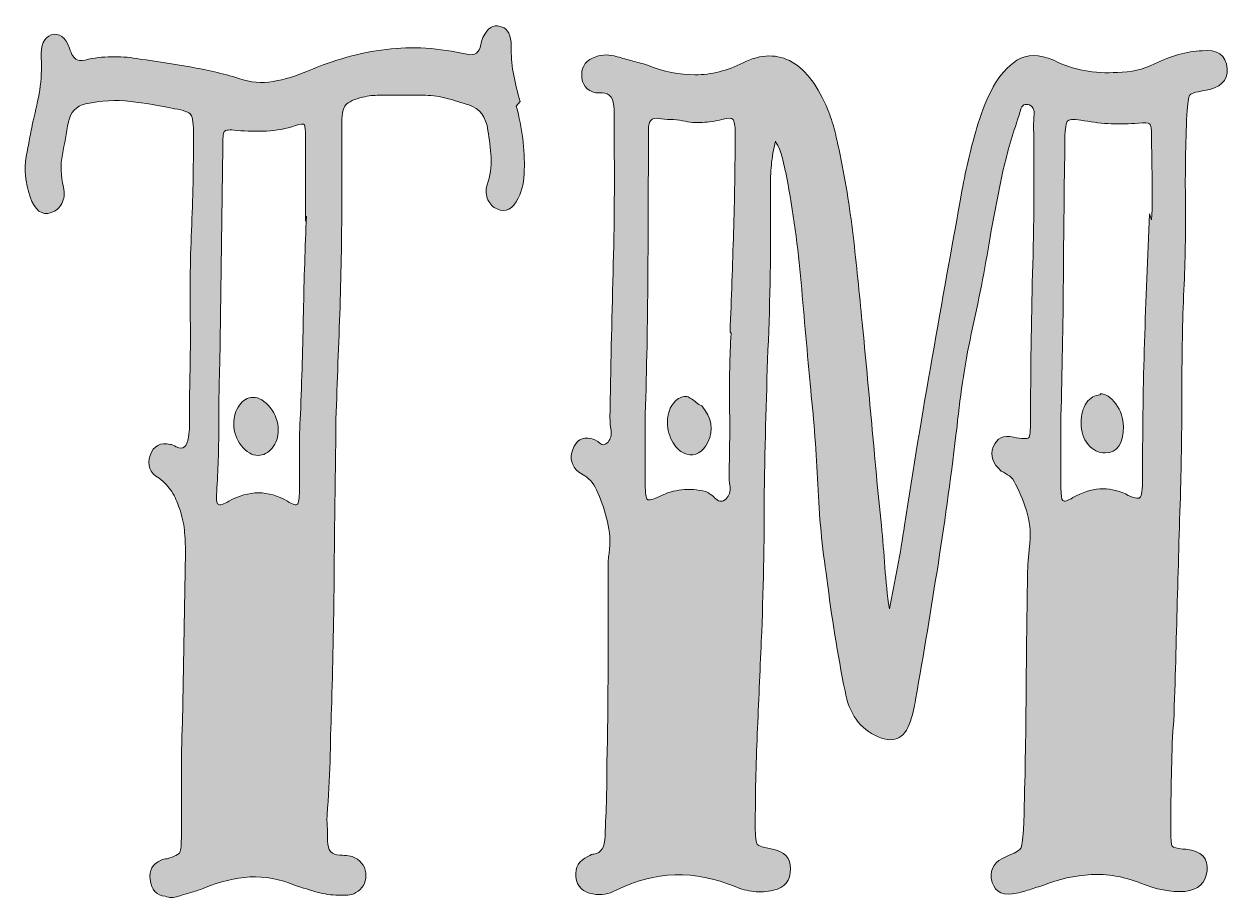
# Model space of a CAD drawing. Header units: inches. Extents: x 95 to 987, y -1033 to -47.
# Drawn here: x 525 to 641, y -869.5 to -785.3 of the extents above; entities that cross this region are included whole.
import ezdxf

# ---------------------------------------------------------------- set-up
doc = ezdxf.new("R2010")
doc.units = ezdxf.units.IN
doc.header["$MEASUREMENT"] = 0
doc.layers.add('Layer 1', color=7, linetype='Continuous')

# ---------------------------------------------------------------- blocks, each defined once
blk = doc.blocks.new('block 2')
at = {"layer": 'Layer 1', "true_color": 0x71020c}
h = blk.add_hatch(color=16, dxfattribs=at)
h.dxf.hatch_style = 2
edge = h.paths.add_edge_path()
edge.add_spline(control_points=[(570.87, -785.56), (570.22, -785.33), (569.67, -785.68), (569.22, -786.61), (569.09, -786.92), (569.02, -787.15), (569.02, -787.31), (568.89, -788.08), (568.44, -788.39), (567.66, -788.24), (565.01, -787.62), (562.42, -787.46), (559.89, -787.77), (557.36, -788.08), (554.83, -788.78), (552.31, -789.87), (551.21, -790.33), (550.11, -790.66), (549.01, -790.86), (547.9, -791.05), (546.8, -790.95), (545.7, -790.56), (544.14, -790.1), (542.57, -789.73), (540.99, -789.46), (539.4, -789.19), (537.8, -788.93), (536.17, -788.7), (535.33, -788.55), (534.51, -788.47), (533.7, -788.47), (532.89, -788.47), (532.06, -788.55), (531.22, -788.7), (530.76, -788.86), (530.39, -788.88), (530.1, -788.76), (529.81, -788.64), (529.57, -788.28), (529.37, -787.65), (528.99, -786.57), (528.4, -786.14), (527.62, -786.37), (526.91, -786.61), (526.59, -787.35), (526.65, -788.59), (526.71, -789.67), (526.67, -790.7), (526.51, -791.67), (526.34, -792.64), (526.13, -793.63), (525.87, -794.64), (525.74, -795.26), (525.63, -795.84), (525.53, -796.38), (525.44, -796.93), (525.32, -797.51), (525.19, -798.13), (525, -799.29), (525.13, -800.57), (525.58, -801.97), (526.04, -803.29), (526.71, -803.79), (527.62, -803.49), (528.08, -803.33), (528.42, -803.04), (528.64, -802.61), (528.87, -802.19), (528.92, -801.66), (528.79, -801.04), (528.53, -799.95), (528.5, -798.91), (528.69, -797.9), (528.89, -796.89), (529.08, -795.84), (529.27, -794.76), (529.47, -793.82), (530.02, -793.24), (530.93, -793.01), (532.42, -792.7), (533.86, -792.62), (535.25, -792.78), (536.64, -792.93), (538.05, -793.16), (539.48, -793.48), (540.39, -793.63), (540.92, -793.82), (541.08, -794.06), (541.24, -794.29), (541.33, -794.99), (541.33, -796.15), (541.33, -799.18), (541.26, -802.2), (541.13, -805.23), (541, -808.26), (540.97, -811.28), (541.03, -814.31), (541.03, -815.78), (541.02, -817.24), (540.99, -818.67), (540.95, -820.11), (540.94, -821.57), (540.94, -823.04), (540.94, -823.43), (540.94, -823.78), (540.94, -824.09), (540.94, -824.4), (540.9, -824.75), (540.84, -825.13), (540.71, -826.07), (540.32, -826.37), (539.67, -826.07), (539.41, -825.91), (539.22, -825.83), (539.09, -825.83), (538.12, -825.6), (537.47, -825.95), (537.15, -826.88), (536.82, -827.81), (537.11, -828.55), (538.02, -829.09), (538.54, -829.48), (538.94, -829.91), (539.24, -830.37), (539.53, -830.84), (539.77, -831.38), (539.97, -832), (540.22, -832.7), (540.39, -833.4), (540.45, -834.09), (540.52, -834.79), (540.55, -835.49), (540.55, -836.19), (540.55, -836.19), (540.26, -852.6), (540.26, -852.6), (540.19, -854.39), (540.16, -856.19), (540.16, -858.01), (540.16, -859.84), (540.16, -861.64), (540.16, -863.43), (540.16, -864.36), (540.11, -864.92), (540.01, -865.12), (539.92, -865.31), (539.51, -865.52), (538.8, -865.75), (538.54, -865.75), (538.35, -865.79), (538.22, -865.87), (537.37, -866.26), (537.02, -866.88), (537.15, -867.73), (537.28, -868.74), (537.76, -869.29), (538.61, -869.36), (539, -869.52), (539.41, -869.52), (539.87, -869.36), (540.32, -869.21), (540.76, -869.07), (541.18, -868.96), (541.6, -868.84), (542.01, -868.71), (542.4, -868.55), (543.88, -867.93), (545.34, -867.58), (546.77, -867.5), (548.19, -867.42), (549.65, -867.69), (551.14, -868.32), (551.86, -868.55), (552.55, -868.76), (553.23, -868.96), (553.91, -869.15), (554.61, -869.25), (555.32, -869.25), (555.64, -869.25), (555.94, -869.25), (556.19, -869.25), (556.45, -869.25), (556.71, -869.17), (556.97, -869.01), (557.62, -868.63), (557.94, -868.08), (557.94, -867.39), (557.94, -866.61), (557.59, -866.03), (556.88, -865.64), (556.55, -865.48), (556.07, -865.4), (555.42, -865.4), (554.64, -865.4), (554.25, -864.94), (554.25, -864.01), (554.25, -863.47), (554.24, -862.94), (554.2, -862.44), (554.17, -861.93), (554.19, -861.41), (554.25, -860.87), (554.38, -859.16), (554.46, -857.45), (554.5, -855.74), (554.53, -854.04), (554.58, -852.33), (554.64, -850.62), (554.77, -846.43), (554.85, -842.3), (554.88, -838.23), (554.91, -834.15), (554.97, -830.02), (555.03, -825.83), (555.03, -825.83), (555.03, -824.09), (555.03, -824.09), (555.16, -820.44), (555.29, -816.83), (555.42, -813.26), (555.55, -809.69), (555.61, -806.09), (555.61, -802.44), (555.61, -802.44), (555.61, -795.1), (555.61, -795.1), (555.61, -794.17), (555.71, -793.55), (555.9, -793.24), (556.1, -792.93), (556.58, -792.66), (557.36, -792.43), (558.01, -792.27), (558.56, -792.19), (559.01, -792.19), (559.01, -792.19), (563.68, -792.19), (563.68, -792.19), (564.39, -792.19), (565.09, -792.29), (565.77, -792.49), (566.45, -792.68), (567.14, -792.89), (567.86, -793.12), (568.89, -793.44), (569.51, -794.25), (569.7, -795.57), (569.83, -796.42), (569.93, -797.3), (570, -798.19), (570.06, -799.08), (569.93, -799.95), (569.61, -800.81), (569.48, -801.35), (569.51, -801.84), (569.7, -802.26), (569.9, -802.69), (570.19, -802.98), (570.58, -803.13), (571.42, -803.52), (572.1, -803.17), (572.62, -802.09), (573.01, -801.31), (573.2, -800.42), (573.2, -799.41), (573.27, -797.39), (573.01, -795.34), (572.43, -793.24), (572.43, -793.24), (572.81, -792.78), (572.81, -792.78), (572.55, -791.92), (572.34, -791.09), (572.18, -790.27), (572.02, -789.46), (571.94, -788.63), (571.94, -787.77), (571.94, -787.77), (571.94, -787.07), (571.94, -787.07), (571.81, -786.14), (571.45, -785.64), (570.87, -785.56)], knot_values=[0, 0, 0, 0, 1, 1, 1, 2, 2, 2, 3, 3, 3, 4, 4, 4, 5, 5, 5, 6, 6, 6, 7, 7, 7, 8, 8, 8, 9, 9, 9, 10, 10, 10, 11, 11, 11, 12, 12, 12, 13, 13, 13, 14, 14, 14, 15, 15, 15, 16, 16, 16, 17, 17, 17, 18, 18, 18, 19, 19, 19, 20, 20, 20, 21, 21, 21, 22, 22, 22, 23, 23, 23, 24, 24, 24, 25, 25, 25, 26, 26, 26, 27, 27, 27, 28, 28, 28, 29, 29, 29, 30, 30, 30, 31, 31, 31, 32, 32, 32, 33, 33, 33, 34, 34, 34, 35, 35, 35, 36, 36, 36, 37, 37, 37, 38, 38, 38, 39, 39, 39, 40, 40, 40, 41, 41, 41, 42, 42, 42, 43, 43, 43, 44, 44, 44, 45, 45, 45, 46, 46, 46, 47, 47, 47, 48, 48, 48, 49, 49, 49, 50, 50, 50, 51, 51, 51, 52, 52, 52, 53, 53, 53, 54, 54, 54, 55, 55, 55, 56, 56, 56, 57, 57, 57, 58, 58, 58, 59, 59, 59, 60, 60, 60, 61, 61, 61, 62, 62, 62, 63, 63, 63, 64, 64, 64, 65, 65, 65, 66, 66, 66, 67, 67, 67, 68, 68, 68, 69, 69, 69, 70, 70, 70, 71, 71, 71, 72, 72, 72, 73, 73, 73, 74, 74, 74, 75, 75, 75, 76, 76, 76, 77, 77, 77, 78, 78, 78, 79, 79, 79, 80, 80, 80, 81, 81, 81, 82, 82, 82, 83, 83, 83, 84, 84, 84, 85, 85, 85, 86, 86, 86, 87, 87, 87, 88, 88, 88, 89, 89, 89, 90, 90, 90, 91, 91, 91, 92, 92, 92, 93, 93, 93, 94, 94, 94, 94], degree=3, periodic=1)
edge = h.paths.add_edge_path()
edge.add_spline(control_points=[(551.92, -813.09), (551.86, -816.31), (551.76, -819.59), (551.63, -822.92), (551.56, -824.16), (551.53, -825.39), (551.53, -826.59), (551.53, -827.79), (551.53, -829.01), (551.53, -830.25), (551.53, -831.03), (551.47, -831.48), (551.34, -831.59), (551.21, -831.71), (550.88, -831.61), (550.37, -831.3), (548.55, -830.22), (546.67, -830.22), (544.73, -831.3), (544.21, -831.61), (543.87, -831.71), (543.71, -831.59), (543.54, -831.48), (543.5, -831.07), (543.56, -830.37), (543.69, -828.35), (543.76, -826.32), (543.76, -824.26), (543.76, -822.21), (543.79, -820.17), (543.85, -818.15), (543.85, -818.15), (544.14, -797.2), (544.14, -797.2), (544.14, -796.35), (544.19, -795.84), (544.29, -795.69), (544.39, -795.53), (544.79, -795.49), (545.51, -795.57), (546.48, -795.65), (547.43, -795.67), (548.37, -795.63), (549.31, -795.59), (550.23, -795.42), (551.14, -795.1), (551.66, -794.95), (551.95, -794.93), (552.02, -795.05), (552.08, -795.16), (552.11, -795.53), (552.11, -796.15), (552.11, -796.15), (552.11, -804.3), (552.11, -804.3), (552.11, -804.3), (552.21, -803.83), (552.21, -803.83), (552.08, -806.78), (551.98, -809.87), (551.92, -813.09)], knot_values=[0, 0, 0, 0, 1, 1, 1, 2, 2, 2, 3, 3, 3, 4, 4, 4, 5, 5, 5, 6, 6, 6, 7, 7, 7, 8, 8, 8, 9, 9, 9, 10, 10, 10, 11, 11, 11, 12, 12, 12, 13, 13, 13, 14, 14, 14, 15, 15, 15, 16, 16, 16, 17, 17, 17, 18, 18, 18, 19, 19, 19, 20, 20, 20, 20], degree=3, periodic=1)
h = blk.add_hatch(color=16, dxfattribs=at)
h.dxf.hatch_style = 2
edge = h.paths.add_edge_path()
edge.add_spline(control_points=[(638.51, -787.89), (637.02, -787.97), (635.5, -788.39), (633.94, -789.17), (632.84, -789.71), (631.64, -789.98), (630.35, -789.98), (628.15, -790.14), (626.1, -789.75), (624.22, -788.82), (622.8, -788.2), (621.62, -788.2), (620.68, -788.82), (619.74, -789.44), (618.98, -790.29), (618.39, -791.38), (617.81, -792.47), (617.32, -793.63), (616.94, -794.87), (616.61, -795.96), (616.32, -797.04), (616.06, -798.13), (615.8, -799.22), (615.58, -800.3), (615.38, -801.39), (614.41, -806.74), (613.45, -812.1), (612.51, -817.45), (611.57, -822.8), (610.68, -828.2), (609.84, -833.63), (609.65, -834.95), (609.42, -836.29), (609.16, -837.65), (608.9, -839), (608.64, -840.34), (608.38, -841.66), (608.19, -840.34), (608.04, -839), (607.95, -837.65), (607.85, -836.29), (607.74, -834.95), (607.61, -833.63), (607.28, -830.37), (606.97, -827.11), (606.68, -823.85), (606.39, -820.59), (606.08, -817.34), (605.76, -814.08), (605.5, -811.28), (605.21, -808.49), (604.89, -805.7), (604.56, -802.9), (604.11, -800.15), (603.53, -797.43), (603.39, -796.81), (603.25, -796.17), (603.09, -795.51), (602.92, -794.85), (602.71, -794.21), (602.45, -793.59), (601.55, -791.34), (600.4, -789.81), (599.01, -788.99), (597.61, -788.18), (596.04, -788.2), (594.29, -789.05), (592.74, -789.83), (591.2, -790.21), (589.68, -790.21), (588.15, -790.21), (586.61, -789.91), (585.06, -789.28), (584.54, -789.13), (584.05, -788.99), (583.6, -788.88), (583.15, -788.76), (582.66, -788.63), (582.14, -788.47), (581.43, -788.24), (580.75, -788.24), (580.1, -788.47), (579.2, -788.78), (578.74, -789.36), (578.74, -790.21), (578.74, -791.15), (579.2, -791.73), (580.1, -791.96), (580.1, -791.96), (580.69, -791.96), (580.69, -791.96), (581.46, -791.96), (581.85, -792.5), (581.85, -793.59), (581.85, -793.59), (581.85, -795.34), (581.85, -795.34), (581.92, -799.99), (581.88, -804.65), (581.76, -809.3), (581.62, -813.96), (581.53, -818.62), (581.46, -823.27), (581.46, -823.66), (581.5, -824.07), (581.56, -824.49), (581.62, -824.92), (581.53, -825.29), (581.27, -825.6), (581.01, -825.91), (580.75, -825.95), (580.49, -825.72), (580.23, -825.48), (579.94, -825.33), (579.62, -825.25), (578.77, -825.09), (578.19, -825.45), (577.87, -826.3), (577.54, -827.15), (577.74, -827.89), (578.45, -828.51), (578.45, -828.51), (579.03, -828.86), (579.03, -828.86), (579.55, -829.17), (579.97, -829.71), (580.3, -830.49), (580.69, -831.42), (580.99, -832.35), (581.22, -833.28), (581.45, -834.21), (581.5, -835.22), (581.37, -836.31), (581.3, -836.77), (581.27, -837.24), (581.27, -837.7), (581.27, -838.17), (581.27, -838.64), (581.27, -839.1), (581.27, -841.97), (581.27, -844.82), (581.27, -847.66), (581.27, -850.49), (581.24, -853.34), (581.17, -856.21), (581.17, -857.45), (581.15, -858.67), (581.12, -859.88), (581.09, -861.08), (581.04, -862.3), (580.98, -863.54), (580.98, -864.63), (580.62, -865.21), (579.91, -865.29), (579.78, -865.29), (579.58, -865.37), (579.32, -865.52), (578.48, -865.91), (578.09, -866.57), (578.16, -867.5), (578.29, -868.43), (578.84, -868.97), (579.81, -869.13), (580.59, -869.29), (581.33, -869.17), (582.05, -868.78), (585.8, -866.92), (589.63, -866.8), (593.52, -868.43), (594.1, -868.67), (594.7, -868.82), (595.31, -868.9), (595.93, -868.97), (596.56, -868.94), (597.21, -868.78), (598.31, -868.55), (598.86, -867.85), (598.86, -866.69), (598.86, -865.68), (598.28, -865.06), (597.11, -864.82), (596.27, -864.67), (595.78, -864.51), (595.65, -864.36), (595.52, -864.2), (595.46, -863.62), (595.46, -862.61), (595.46, -859.66), (595.52, -856.7), (595.65, -853.71), (595.78, -850.72), (595.91, -847.75), (596.04, -844.8), (596.24, -840.07), (596.33, -835.3), (596.33, -830.49), (596.4, -825.6), (596.53, -820.71), (596.72, -815.82), (596.92, -810.93), (596.98, -806.05), (596.92, -801.16), (596.92, -800.38), (596.95, -799.62), (597.01, -798.89), (597.08, -798.15), (597.21, -797.39), (597.4, -796.62), (597.73, -797.16), (597.95, -797.7), (598.08, -798.25), (598.21, -798.79), (598.34, -799.37), (598.47, -799.99), (599.12, -803.41), (599.59, -806.82), (599.88, -810.23), (600.17, -813.65), (600.48, -817.1), (600.8, -820.59), (601.13, -823.62), (601.35, -826.65), (601.48, -829.67), (601.61, -832.7), (601.9, -835.72), (602.36, -838.75), (602.81, -842.4), (603.39, -846.01), (604.11, -849.58), (604.3, -850.66), (604.66, -851.57), (605.18, -852.31), (605.69, -853.05), (606.41, -853.61), (607.31, -854), (608.93, -854.7), (610, -854.08), (610.52, -852.14), (610.65, -851.75), (610.78, -851.17), (610.91, -850.39), (611.69, -845.97), (612.42, -841.58), (613.1, -837.24), (613.78, -832.89), (614.38, -828.51), (614.9, -824.09), (615.22, -820.83), (615.72, -817.67), (616.4, -814.6), (617.08, -811.54), (617.68, -808.41), (618.2, -805.23), (618.52, -803.45), (618.86, -801.7), (619.22, -799.99), (619.58, -798.29), (620.05, -796.58), (620.63, -794.87), (620.76, -794.48), (620.89, -794.06), (621.02, -793.59), (621.15, -793.12), (621.44, -792.97), (621.89, -793.12), (622.22, -793.28), (622.36, -793.57), (622.33, -794), (622.3, -794.43), (622.28, -794.83), (622.28, -795.22), (622.35, -799.95), (622.31, -804.67), (622.18, -809.36), (622.05, -814.06), (621.99, -818.77), (621.99, -823.5), (621.99, -824.51), (621.92, -825.08), (621.8, -825.19), (621.66, -825.31), (621.18, -825.29), (620.34, -825.13), (619.36, -824.9), (618.72, -825.21), (618.39, -826.07), (618.07, -826.92), (618.33, -827.69), (619.17, -828.39), (619.43, -828.55), (619.69, -828.7), (619.95, -828.86), (620.21, -829.01), (620.4, -829.29), (620.53, -829.67), (621.05, -830.6), (621.44, -831.58), (621.7, -832.58), (621.96, -833.59), (622.02, -834.64), (621.89, -835.72), (621.83, -836.19), (621.78, -836.66), (621.75, -837.12), (621.71, -837.59), (621.7, -838.05), (621.7, -838.52), (621.63, -842.63), (621.58, -846.71), (621.55, -850.74), (621.52, -854.78), (621.44, -858.85), (621.31, -862.96), (621.24, -863.97), (621.15, -864.57), (621.02, -864.77), (620.89, -864.96), (620.44, -865.21), (619.66, -865.52), (618.55, -865.99), (618.07, -866.69), (618.2, -867.62), (618.39, -868.78), (619.07, -869.29), (620.24, -869.13), (620.76, -869.05), (621.24, -868.94), (621.7, -868.78), (622.15, -868.63), (622.64, -868.47), (623.16, -868.32), (624.71, -867.69), (626.27, -867.35), (627.82, -867.27), (629.37, -867.19), (630.96, -867.46), (632.58, -868.08), (634.07, -868.71), (635.5, -868.97), (636.86, -868.9), (638.16, -868.74), (638.87, -868.08), (639, -866.92), (639.13, -865.68), (638.45, -864.98), (636.96, -864.82), (636.96, -864.82), (636.67, -864.82), (636.67, -864.82), (636.08, -864.75), (635.74, -864.65), (635.64, -864.53), (635.55, -864.42), (635.5, -863.97), (635.5, -863.19), (635.5, -861.56), (635.51, -859.94), (635.55, -858.31), (635.58, -856.68), (635.63, -855.05), (635.69, -853.42), (635.69, -853.42), (635.79, -852.49), (635.79, -852.49), (635.92, -848.61), (636.03, -844.77), (636.13, -840.96), (636.23, -837.16), (636.34, -833.32), (636.47, -829.44), (636.53, -826.34), (636.57, -823.25), (636.57, -820.19), (636.57, -817.12), (636.63, -814.04), (636.76, -810.93), (636.89, -808.14), (636.94, -805.33), (636.91, -802.5), (636.88, -799.66), (636.92, -796.85), (637.05, -794.06), (637.12, -792.97), (637.2, -792.35), (637.3, -792.19), (637.39, -792.04), (637.86, -791.88), (638.71, -791.73), (640.26, -791.5), (641.01, -790.8), (640.94, -789.63), (640.81, -788.31), (640, -787.73), (638.51, -787.89)], knot_values=[0, 0, 0, 0, 1, 1, 1, 2, 2, 2, 3, 3, 3, 4, 4, 4, 5, 5, 5, 6, 6, 6, 7, 7, 7, 8, 8, 8, 9, 9, 9, 10, 10, 10, 11, 11, 11, 12, 12, 12, 13, 13, 13, 14, 14, 14, 15, 15, 15, 16, 16, 16, 17, 17, 17, 18, 18, 18, 19, 19, 19, 20, 20, 20, 21, 21, 21, 22, 22, 22, 23, 23, 23, 24, 24, 24, 25, 25, 25, 26, 26, 26, 27, 27, 27, 28, 28, 28, 29, 29, 29, 30, 30, 30, 31, 31, 31, 32, 32, 32, 33, 33, 33, 34, 34, 34, 35, 35, 35, 36, 36, 36, 37, 37, 37, 38, 38, 38, 39, 39, 39, 40, 40, 40, 41, 41, 41, 42, 42, 42, 43, 43, 43, 44, 44, 44, 45, 45, 45, 46, 46, 46, 47, 47, 47, 48, 48, 48, 49, 49, 49, 50, 50, 50, 51, 51, 51, 52, 52, 52, 53, 53, 53, 54, 54, 54, 55, 55, 55, 56, 56, 56, 57, 57, 57, 58, 58, 58, 59, 59, 59, 60, 60, 60, 61, 61, 61, 62, 62, 62, 63, 63, 63, 64, 64, 64, 65, 65, 65, 66, 66, 66, 67, 67, 67, 68, 68, 68, 69, 69, 69, 70, 70, 70, 71, 71, 71, 72, 72, 72, 73, 73, 73, 74, 74, 74, 75, 75, 75, 76, 76, 76, 77, 77, 77, 78, 78, 78, 79, 79, 79, 80, 80, 80, 81, 81, 81, 82, 82, 82, 83, 83, 83, 84, 84, 84, 85, 85, 85, 86, 86, 86, 87, 87, 87, 88, 88, 88, 89, 89, 89, 90, 90, 90, 91, 91, 91, 92, 92, 92, 93, 93, 93, 94, 94, 94, 95, 95, 95, 96, 96, 96, 97, 97, 97, 98, 98, 98, 99, 99, 99, 100, 100, 100, 101, 101, 101, 102, 102, 102, 103, 103, 103, 104, 104, 104, 105, 105, 105, 106, 106, 106, 107, 107, 107, 108, 108, 108, 109, 109, 109, 110, 110, 110, 111, 111, 111, 112, 112, 112, 113, 113, 113, 114, 114, 114, 115, 115, 115, 116, 116, 116, 117, 117, 117, 118, 118, 118, 119, 119, 119, 120, 120, 120, 121, 121, 121, 122, 122, 122, 123, 123, 123, 124, 124, 124, 125, 125, 125, 126, 126, 126, 127, 127, 127, 128, 128, 128, 129, 129, 129, 130, 130, 130, 131, 131, 131, 131], degree=3, periodic=1)
edge = h.paths.add_edge_path()
edge.add_spline(control_points=[(593.37, -805.4), (593.27, -808.55), (593.16, -811.75), (593.03, -815.01), (593.03, -815.01), (593.13, -815.12), (593.13, -815.12), (593, -817.38), (592.95, -819.62), (592.98, -821.87), (593.01, -824.13), (593, -826.37), (592.93, -828.63), (592.93, -829.01), (592.96, -829.44), (593.03, -829.91), (593.09, -830.37), (592.96, -830.76), (592.64, -831.07), (592.32, -831.38), (591.99, -831.38), (591.67, -831.07), (591.34, -830.76), (591.02, -830.53), (590.7, -830.37), (589.08, -829.98), (587.58, -830.14), (586.22, -830.84), (585.58, -831.15), (585.19, -831.24), (585.06, -831.13), (584.93, -831.01), (584.86, -830.53), (584.86, -829.67), (584.86, -829.67), (584.86, -822.92), (584.86, -822.92), (585, -818.58), (585.08, -814.17), (585.11, -809.71), (585.14, -805.25), (585.16, -800.73), (585.16, -796.15), (585.16, -796.15), (585.16, -795.45), (585.16, -795.45), (585.16, -794.68), (585.48, -794.33), (586.13, -794.41), (586.52, -794.48), (586.91, -794.52), (587.3, -794.52), (587.68, -794.52), (588.07, -794.56), (588.46, -794.64), (589.11, -794.8), (589.74, -794.85), (590.36, -794.81), (590.97, -794.77), (591.6, -794.68), (592.25, -794.52), (592.83, -794.37), (593.19, -794.37), (593.32, -794.52), (593.45, -794.68), (593.52, -795.1), (593.52, -795.8), (593.52, -799.06), (593.46, -802.26), (593.37, -805.4)], knot_values=[0, 0, 0, 0, 1, 1, 1, 2, 2, 2, 3, 3, 3, 4, 4, 4, 5, 5, 5, 6, 6, 6, 7, 7, 7, 8, 8, 8, 9, 9, 9, 10, 10, 10, 11, 11, 11, 12, 12, 12, 13, 13, 13, 14, 14, 14, 15, 15, 15, 16, 16, 16, 17, 17, 17, 18, 18, 18, 19, 19, 19, 20, 20, 20, 21, 21, 21, 22, 22, 22, 23, 23, 23, 23], degree=3, periodic=1)
edge = h.paths.add_edge_path()
edge.add_spline(control_points=[(633.65, -804.18), (633.65, -804.18), (633.46, -803.6), (633.46, -803.6), (633.26, -807.79), (633.1, -811.92), (632.97, -816), (632.84, -820.07), (632.78, -824.2), (632.78, -828.39), (632.78, -828.39), (632.78, -829.09), (632.78, -829.09), (632.78, -830.18), (632.69, -830.8), (632.53, -830.95), (632.37, -831.11), (631.9, -830.99), (631.12, -830.6), (629.51, -829.83), (627.82, -829.95), (626.07, -830.95), (625.55, -831.26), (625.23, -831.36), (625.1, -831.24), (624.97, -831.13), (624.91, -830.72), (624.91, -830.02), (624.91, -830.02), (624.91, -823.15), (624.91, -823.15), (625.03, -818.81), (625.12, -814.41), (625.15, -809.94), (625.18, -805.48), (625.23, -800.96), (625.3, -796.38), (625.3, -795.38), (625.39, -794.8), (625.59, -794.64), (625.78, -794.48), (626.3, -794.48), (627.14, -794.64), (628.05, -794.8), (628.92, -794.89), (629.76, -794.93), (630.61, -794.97), (631.48, -794.95), (632.39, -794.87), (632.97, -794.8), (633.33, -794.81), (633.46, -794.93), (633.59, -795.05), (633.65, -795.45), (633.65, -796.15), (633.65, -797.47), (633.67, -798.81), (633.7, -800.17), (633.73, -801.53), (633.72, -802.86), (633.65, -804.18)], knot_values=[0, 0, 0, 0, 1, 1, 1, 2, 2, 2, 3, 3, 3, 4, 4, 4, 5, 5, 5, 6, 6, 6, 7, 7, 7, 8, 8, 8, 9, 9, 9, 10, 10, 10, 11, 11, 11, 12, 12, 12, 13, 13, 13, 14, 14, 14, 15, 15, 15, 16, 16, 16, 17, 17, 17, 18, 18, 18, 19, 19, 19, 20, 20, 20, 20], degree=3, periodic=1)
h = blk.add_hatch(color=16, dxfattribs=at)
h.dxf.hatch_style = 2
edge = h.paths.add_edge_path()
edge.add_spline(control_points=[(547.06, -821.29), (546.54, -821.29), (546.1, -821.55), (545.75, -822.05), (545.39, -822.56), (545.21, -823.15), (545.21, -823.85), (545.21, -824.63), (545.46, -825.33), (545.94, -825.95), (546.43, -826.57), (546.96, -826.88), (547.55, -826.88), (548.06, -826.88), (548.52, -826.65), (548.91, -826.18), (549.29, -825.72), (549.49, -825.13), (549.49, -824.43), (549.49, -823.66), (549.23, -822.94), (548.71, -822.28), (548.19, -821.62), (547.64, -821.29), (547.06, -821.29)], knot_values=[0, 0, 0, 0, 1, 1, 1, 2, 2, 2, 3, 3, 3, 4, 4, 4, 5, 5, 5, 6, 6, 6, 7, 7, 7, 8, 8, 8, 8], degree=3, periodic=1)
h = blk.add_hatch(color=16, dxfattribs=at)
h.dxf.hatch_style = 2
edge = h.paths.add_edge_path()
edge.add_spline(control_points=[(590.02, -821.99), (589.69, -821.68), (589.38, -821.45), (589.09, -821.29), (588.8, -821.14), (588.46, -821.18), (588.07, -821.41), (587.36, -821.87), (587, -822.65), (587, -823.74), (587, -824.43), (587.18, -825.08), (587.54, -825.66), (587.89, -826.24), (588.33, -826.61), (588.85, -826.76), (589.69, -827), (590.37, -826.61), (590.89, -825.6), (591.47, -824.43), (591.28, -823.27), (590.31, -822.11), (590.31, -822.11), (590.02, -821.99), (590.02, -821.99)], knot_values=[0, 0, 0, 0, 1, 1, 1, 2, 2, 2, 3, 3, 3, 4, 4, 4, 5, 5, 5, 6, 6, 6, 7, 7, 7, 8, 8, 8, 8], degree=3, periodic=1)
h = blk.add_hatch(color=16, dxfattribs=at)
h.dxf.hatch_style = 2
edge = h.paths.add_edge_path()
edge.add_spline(control_points=[(628.7, -820.94), (628.7, -820.94), (628.7, -821.06), (628.7, -821.06), (628.17, -821.06), (627.74, -821.31), (627.38, -821.82), (627.03, -822.32), (626.85, -822.96), (626.85, -823.74), (626.85, -824.59), (627.07, -825.29), (627.53, -825.83), (627.98, -826.37), (628.53, -826.65), (629.18, -826.65), (630.35, -826.65), (630.93, -825.79), (630.93, -824.09), (630.93, -823.31), (630.69, -822.59), (630.2, -821.93), (629.72, -821.28), (629.21, -820.94), (628.7, -820.94)], knot_values=[0, 0, 0, 0, 1, 1, 1, 2, 2, 2, 3, 3, 3, 4, 4, 4, 5, 5, 5, 6, 6, 6, 7, 7, 7, 8, 8, 8, 8], degree=3, periodic=1)
at = {"layer": 'Layer 1', "lineweight": 0}
for points, knots in [([(570.87, -785.56), (570.22, -785.33), (569.67, -785.68), (569.22, -786.61), (569.09, -786.92), (569.02, -787.15), (569.02, -787.31), (568.89, -788.08), (568.44, -788.39), (567.66, -788.24), (565.01, -787.62), (562.42, -787.46), (559.89, -787.77), (557.36, -788.08), (554.83, -788.78), (552.31, -789.87), (551.21, -790.33), (550.11, -790.66), (549.01, -790.86), (547.9, -791.05), (546.8, -790.95), (545.7, -790.56), (544.14, -790.1), (542.57, -789.73), (540.99, -789.46), (539.4, -789.19), (537.8, -788.93), (536.17, -788.7), (535.33, -788.55), (534.51, -788.47), (533.7, -788.47), (532.89, -788.47), (532.06, -788.55), (531.22, -788.7), (530.76, -788.86), (530.39, -788.88), (530.1, -788.76), (529.81, -788.64), (529.57, -788.28), (529.37, -787.65), (528.99, -786.57), (528.4, -786.14), (527.62, -786.37), (526.91, -786.61), (526.59, -787.35), (526.65, -788.59), (526.71, -789.67), (526.67, -790.7), (526.51, -791.67), (526.34, -792.64), (526.13, -793.63), (525.87, -794.64), (525.74, -795.26), (525.63, -795.84), (525.53, -796.38), (525.44, -796.93), (525.32, -797.51), (525.19, -798.13), (525, -799.29), (525.13, -800.57), (525.58, -801.97), (526.04, -803.29), (526.71, -803.79), (527.62, -803.49), (528.08, -803.33), (528.42, -803.04), (528.64, -802.61), (528.87, -802.19), (528.92, -801.66), (528.79, -801.04), (528.53, -799.95), (528.5, -798.91), (528.69, -797.9), (528.89, -796.89), (529.08, -795.84), (529.27, -794.76), (529.47, -793.82), (530.02, -793.24), (530.93, -793.01), (532.42, -792.7), (533.86, -792.62), (535.25, -792.78), (536.64, -792.93), (538.05, -793.16), (539.48, -793.48), (540.39, -793.63), (540.92, -793.82), (541.08, -794.06), (541.24, -794.29), (541.33, -794.99), (541.33, -796.15), (541.33, -799.18), (541.26, -802.2), (541.13, -805.23), (541, -808.26), (540.97, -811.28), (541.03, -814.31), (541.03, -815.78), (541.02, -817.24), (540.99, -818.67), (540.95, -820.11), (540.94, -821.57), (540.94, -823.04), (540.94, -823.43), (540.94, -823.78), (540.94, -824.09), (540.94, -824.4), (540.9, -824.75), (540.84, -825.13), (540.71, -826.07), (540.32, -826.37), (539.67, -826.07), (539.41, -825.91), (539.22, -825.83), (539.09, -825.83), (538.12, -825.6), (537.47, -825.95), (537.15, -826.88), (536.82, -827.81), (537.11, -828.55), (538.02, -829.09), (538.54, -829.48), (538.94, -829.91), (539.24, -830.37), (539.53, -830.84), (539.77, -831.38), (539.97, -832), (540.22, -832.7), (540.39, -833.4), (540.45, -834.09), (540.52, -834.79), (540.55, -835.49), (540.55, -836.19), (540.55, -836.19), (540.26, -852.6), (540.26, -852.6), (540.19, -854.39), (540.16, -856.19), (540.16, -858.01), (540.16, -859.84), (540.16, -861.64), (540.16, -863.43), (540.16, -864.36), (540.11, -864.92), (540.01, -865.12), (539.92, -865.31), (539.51, -865.52), (538.8, -865.75), (538.54, -865.75), (538.35, -865.79), (538.22, -865.87), (537.37, -866.26), (537.02, -866.88), (537.15, -867.73), (537.28, -868.74), (537.76, -869.29), (538.61, -869.36), (539, -869.52), (539.41, -869.52), (539.87, -869.36), (540.32, -869.21), (540.76, -869.07), (541.18, -868.96), (541.6, -868.84), (542.01, -868.71), (542.4, -868.55), (543.88, -867.93), (545.34, -867.58), (546.77, -867.5), (548.19, -867.42), (549.65, -867.69), (551.14, -868.32), (551.86, -868.55), (552.55, -868.76), (553.23, -868.96), (553.91, -869.15), (554.61, -869.25), (555.32, -869.25), (555.64, -869.25), (555.94, -869.25), (556.19, -869.25), (556.45, -869.25), (556.71, -869.17), (556.97, -869.01), (557.62, -868.63), (557.94, -868.08), (557.94, -867.39), (557.94, -866.61), (557.59, -866.03), (556.88, -865.64), (556.55, -865.48), (556.07, -865.4), (555.42, -865.4), (554.64, -865.4), (554.25, -864.94), (554.25, -864.01), (554.25, -863.47), (554.24, -862.94), (554.2, -862.44), (554.17, -861.93), (554.19, -861.41), (554.25, -860.87), (554.38, -859.16), (554.46, -857.45), (554.5, -855.74), (554.53, -854.04), (554.58, -852.33), (554.64, -850.62), (554.77, -846.43), (554.85, -842.3), (554.88, -838.23), (554.91, -834.15), (554.97, -830.02), (555.03, -825.83), (555.03, -825.83), (555.03, -824.09), (555.03, -824.09), (555.16, -820.44), (555.29, -816.83), (555.42, -813.26), (555.55, -809.69), (555.61, -806.09), (555.61, -802.44), (555.61, -802.44), (555.61, -795.1), (555.61, -795.1), (555.61, -794.17), (555.71, -793.55), (555.9, -793.24), (556.1, -792.93), (556.58, -792.66), (557.36, -792.43), (558.01, -792.27), (558.56, -792.19), (559.01, -792.19), (559.01, -792.19), (563.68, -792.19), (563.68, -792.19), (564.39, -792.19), (565.09, -792.29), (565.77, -792.49), (566.45, -792.68), (567.14, -792.89), (567.86, -793.12), (568.89, -793.44), (569.51, -794.25), (569.7, -795.57), (569.83, -796.42), (569.93, -797.3), (570, -798.19), (570.06, -799.08), (569.93, -799.95), (569.61, -800.81), (569.48, -801.35), (569.51, -801.84), (569.7, -802.26), (569.9, -802.69), (570.19, -802.98), (570.58, -803.13), (571.42, -803.52), (572.1, -803.17), (572.62, -802.09), (573.01, -801.31), (573.2, -800.42), (573.2, -799.41), (573.27, -797.39), (573.01, -795.34), (572.43, -793.24), (572.43, -793.24), (572.81, -792.78), (572.81, -792.78), (572.55, -791.92), (572.34, -791.09), (572.18, -790.27), (572.02, -789.46), (571.94, -788.63), (571.94, -787.77), (571.94, -787.77), (571.94, -787.07), (571.94, -787.07), (571.81, -786.14), (571.45, -785.64), (570.87, -785.56)], [0, 0, 0, 0, 1, 1, 1, 2, 2, 2, 3, 3, 3, 4, 4, 4, 5, 5, 5, 6, 6, 6, 7, 7, 7, 8, 8, 8, 9, 9, 9, 10, 10, 10, 11, 11, 11, 12, 12, 12, 13, 13, 13, 14, 14, 14, 15, 15, 15, 16, 16, 16, 17, 17, 17, 18, 18, 18, 19, 19, 19, 20, 20, 20, 21, 21, 21, 22, 22, 22, 23, 23, 23, 24, 24, 24, 25, 25, 25, 26, 26, 26, 27, 27, 27, 28, 28, 28, 29, 29, 29, 30, 30, 30, 31, 31, 31, 32, 32, 32, 33, 33, 33, 34, 34, 34, 35, 35, 35, 36, 36, 36, 37, 37, 37, 38, 38, 38, 39, 39, 39, 40, 40, 40, 41, 41, 41, 42, 42, 42, 43, 43, 43, 44, 44, 44, 45, 45, 45, 46, 46, 46, 47, 47, 47, 48, 48, 48, 49, 49, 49, 50, 50, 50, 51, 51, 51, 52, 52, 52, 53, 53, 53, 54, 54, 54, 55, 55, 55, 56, 56, 56, 57, 57, 57, 58, 58, 58, 59, 59, 59, 60, 60, 60, 61, 61, 61, 62, 62, 62, 63, 63, 63, 64, 64, 64, 65, 65, 65, 66, 66, 66, 67, 67, 67, 68, 68, 68, 69, 69, 69, 70, 70, 70, 71, 71, 71, 72, 72, 72, 73, 73, 73, 74, 74, 74, 75, 75, 75, 76, 76, 76, 77, 77, 77, 78, 78, 78, 79, 79, 79, 80, 80, 80, 81, 81, 81, 82, 82, 82, 83, 83, 83, 84, 84, 84, 85, 85, 85, 86, 86, 86, 87, 87, 87, 88, 88, 88, 89, 89, 89, 90, 90, 90, 91, 91, 91, 92, 92, 92, 93, 93, 93, 94, 94, 94, 94]), ([(638.51, -787.89), (637.02, -787.97), (635.5, -788.39), (633.94, -789.17), (632.84, -789.71), (631.64, -789.98), (630.35, -789.98), (628.15, -790.14), (626.1, -789.75), (624.22, -788.82), (622.8, -788.2), (621.62, -788.2), (620.68, -788.82), (619.74, -789.44), (618.98, -790.29), (618.39, -791.38), (617.81, -792.47), (617.32, -793.63), (616.94, -794.87), (616.61, -795.96), (616.32, -797.04), (616.06, -798.13), (615.8, -799.22), (615.58, -800.3), (615.38, -801.39), (614.41, -806.74), (613.45, -812.1), (612.51, -817.45), (611.57, -822.8), (610.68, -828.2), (609.84, -833.63), (609.65, -834.95), (609.42, -836.29), (609.16, -837.65), (608.9, -839), (608.64, -840.34), (608.38, -841.66), (608.19, -840.34), (608.04, -839), (607.95, -837.65), (607.85, -836.29), (607.74, -834.95), (607.61, -833.63), (607.28, -830.37), (606.97, -827.11), (606.68, -823.85), (606.39, -820.59), (606.08, -817.34), (605.76, -814.08), (605.5, -811.28), (605.21, -808.49), (604.89, -805.7), (604.56, -802.9), (604.11, -800.15), (603.53, -797.43), (603.39, -796.81), (603.25, -796.17), (603.09, -795.51), (602.92, -794.85), (602.71, -794.21), (602.45, -793.59), (601.55, -791.34), (600.4, -789.81), (599.01, -788.99), (597.61, -788.18), (596.04, -788.2), (594.29, -789.05), (592.74, -789.83), (591.2, -790.21), (589.68, -790.21), (588.15, -790.21), (586.61, -789.91), (585.06, -789.28), (584.54, -789.13), (584.05, -788.99), (583.6, -788.88), (583.15, -788.76), (582.66, -788.63), (582.14, -788.47), (581.43, -788.24), (580.75, -788.24), (580.1, -788.47), (579.2, -788.78), (578.74, -789.36), (578.74, -790.21), (578.74, -791.15), (579.2, -791.73), (580.1, -791.96), (580.1, -791.96), (580.69, -791.96), (580.69, -791.96), (581.46, -791.96), (581.85, -792.5), (581.85, -793.59), (581.85, -793.59), (581.85, -795.34), (581.85, -795.34), (581.92, -799.99), (581.88, -804.65), (581.76, -809.3), (581.62, -813.96), (581.53, -818.62), (581.46, -823.27), (581.46, -823.66), (581.5, -824.07), (581.56, -824.49), (581.62, -824.92), (581.53, -825.29), (581.27, -825.6), (581.01, -825.91), (580.75, -825.95), (580.49, -825.72), (580.23, -825.48), (579.94, -825.33), (579.62, -825.25), (578.77, -825.09), (578.19, -825.45), (577.87, -826.3), (577.54, -827.15), (577.74, -827.89), (578.45, -828.51), (578.45, -828.51), (579.03, -828.86), (579.03, -828.86), (579.55, -829.17), (579.97, -829.71), (580.3, -830.49), (580.69, -831.42), (580.99, -832.35), (581.22, -833.28), (581.45, -834.21), (581.5, -835.22), (581.37, -836.31), (581.3, -836.77), (581.27, -837.24), (581.27, -837.7), (581.27, -838.17), (581.27, -838.64), (581.27, -839.1), (581.27, -841.97), (581.27, -844.82), (581.27, -847.66), (581.27, -850.49), (581.24, -853.34), (581.17, -856.21), (581.17, -857.45), (581.15, -858.67), (581.12, -859.88), (581.09, -861.08), (581.04, -862.3), (580.98, -863.54), (580.98, -864.63), (580.62, -865.21), (579.91, -865.29), (579.78, -865.29), (579.58, -865.37), (579.32, -865.52), (578.48, -865.91), (578.09, -866.57), (578.16, -867.5), (578.29, -868.43), (578.84, -868.97), (579.81, -869.13), (580.59, -869.29), (581.33, -869.17), (582.05, -868.78), (585.8, -866.92), (589.63, -866.8), (593.52, -868.43), (594.1, -868.67), (594.7, -868.82), (595.31, -868.9), (595.93, -868.97), (596.56, -868.94), (597.21, -868.78), (598.31, -868.55), (598.86, -867.85), (598.86, -866.69), (598.86, -865.68), (598.28, -865.06), (597.11, -864.82), (596.27, -864.67), (595.78, -864.51), (595.65, -864.36), (595.52, -864.2), (595.46, -863.62), (595.46, -862.61), (595.46, -859.66), (595.52, -856.7), (595.65, -853.71), (595.78, -850.72), (595.91, -847.75), (596.04, -844.8), (596.24, -840.07), (596.33, -835.3), (596.33, -830.49), (596.4, -825.6), (596.53, -820.71), (596.72, -815.82), (596.92, -810.93), (596.98, -806.05), (596.92, -801.16), (596.92, -800.38), (596.95, -799.62), (597.01, -798.89), (597.08, -798.15), (597.21, -797.39), (597.4, -796.62), (597.73, -797.16), (597.95, -797.7), (598.08, -798.25), (598.21, -798.79), (598.34, -799.37), (598.47, -799.99), (599.12, -803.41), (599.59, -806.82), (599.88, -810.23), (600.17, -813.65), (600.48, -817.1), (600.8, -820.59), (601.13, -823.62), (601.35, -826.65), (601.48, -829.67), (601.61, -832.7), (601.9, -835.72), (602.36, -838.75), (602.81, -842.4), (603.39, -846.01), (604.11, -849.58), (604.3, -850.66), (604.66, -851.57), (605.18, -852.31), (605.69, -853.05), (606.41, -853.61), (607.31, -854), (608.93, -854.7), (610, -854.08), (610.52, -852.14), (610.65, -851.75), (610.78, -851.17), (610.91, -850.39), (611.69, -845.97), (612.42, -841.58), (613.1, -837.24), (613.78, -832.89), (614.38, -828.51), (614.9, -824.09), (615.22, -820.83), (615.72, -817.67), (616.4, -814.6), (617.08, -811.54), (617.68, -808.41), (618.2, -805.23), (618.52, -803.45), (618.86, -801.7), (619.22, -799.99), (619.58, -798.29), (620.05, -796.58), (620.63, -794.87), (620.76, -794.48), (620.89, -794.06), (621.02, -793.59), (621.15, -793.12), (621.44, -792.97), (621.89, -793.12), (622.22, -793.28), (622.36, -793.57), (622.33, -794), (622.3, -794.43), (622.28, -794.83), (622.28, -795.22), (622.35, -799.95), (622.31, -804.67), (622.18, -809.36), (622.05, -814.06), (621.99, -818.77), (621.99, -823.5), (621.99, -824.51), (621.92, -825.08), (621.8, -825.19), (621.66, -825.31), (621.18, -825.29), (620.34, -825.13), (619.36, -824.9), (618.72, -825.21), (618.39, -826.07), (618.07, -826.92), (618.33, -827.69), (619.17, -828.39), (619.43, -828.55), (619.69, -828.7), (619.95, -828.86), (620.21, -829.01), (620.4, -829.29), (620.53, -829.67), (621.05, -830.6), (621.44, -831.58), (621.7, -832.58), (621.96, -833.59), (622.02, -834.64), (621.89, -835.72), (621.83, -836.19), (621.78, -836.66), (621.75, -837.12), (621.71, -837.59), (621.7, -838.05), (621.7, -838.52), (621.63, -842.63), (621.58, -846.71), (621.55, -850.74), (621.52, -854.78), (621.44, -858.85), (621.31, -862.96), (621.24, -863.97), (621.15, -864.57), (621.02, -864.77), (620.89, -864.96), (620.44, -865.21), (619.66, -865.52), (618.55, -865.99), (618.07, -866.69), (618.2, -867.62), (618.39, -868.78), (619.07, -869.29), (620.24, -869.13), (620.76, -869.05), (621.24, -868.94), (621.7, -868.78), (622.15, -868.63), (622.64, -868.47), (623.16, -868.32), (624.71, -867.69), (626.27, -867.35), (627.82, -867.27), (629.37, -867.19), (630.96, -867.46), (632.58, -868.08), (634.07, -868.71), (635.5, -868.97), (636.86, -868.9), (638.16, -868.74), (638.87, -868.08), (639, -866.92), (639.13, -865.68), (638.45, -864.98), (636.96, -864.82), (636.96, -864.82), (636.67, -864.82), (636.67, -864.82), (636.08, -864.75), (635.74, -864.65), (635.64, -864.53), (635.55, -864.42), (635.5, -863.97), (635.5, -863.19), (635.5, -861.56), (635.51, -859.94), (635.55, -858.31), (635.58, -856.68), (635.63, -855.05), (635.69, -853.42), (635.69, -853.42), (635.79, -852.49), (635.79, -852.49), (635.92, -848.61), (636.03, -844.77), (636.13, -840.96), (636.23, -837.16), (636.34, -833.32), (636.47, -829.44), (636.53, -826.34), (636.57, -823.25), (636.57, -820.19), (636.57, -817.12), (636.63, -814.04), (636.76, -810.93), (636.89, -808.14), (636.94, -805.33), (636.91, -802.5), (636.88, -799.66), (636.92, -796.85), (637.05, -794.06), (637.12, -792.97), (637.2, -792.35), (637.3, -792.19), (637.39, -792.04), (637.86, -791.88), (638.71, -791.73), (640.26, -791.5), (641.01, -790.8), (640.94, -789.63), (640.81, -788.31), (640, -787.73), (638.51, -787.89)], [0, 0, 0, 0, 1, 1, 1, 2, 2, 2, 3, 3, 3, 4, 4, 4, 5, 5, 5, 6, 6, 6, 7, 7, 7, 8, 8, 8, 9, 9, 9, 10, 10, 10, 11, 11, 11, 12, 12, 12, 13, 13, 13, 14, 14, 14, 15, 15, 15, 16, 16, 16, 17, 17, 17, 18, 18, 18, 19, 19, 19, 20, 20, 20, 21, 21, 21, 22, 22, 22, 23, 23, 23, 24, 24, 24, 25, 25, 25, 26, 26, 26, 27, 27, 27, 28, 28, 28, 29, 29, 29, 30, 30, 30, 31, 31, 31, 32, 32, 32, 33, 33, 33, 34, 34, 34, 35, 35, 35, 36, 36, 36, 37, 37, 37, 38, 38, 38, 39, 39, 39, 40, 40, 40, 41, 41, 41, 42, 42, 42, 43, 43, 43, 44, 44, 44, 45, 45, 45, 46, 46, 46, 47, 47, 47, 48, 48, 48, 49, 49, 49, 50, 50, 50, 51, 51, 51, 52, 52, 52, 53, 53, 53, 54, 54, 54, 55, 55, 55, 56, 56, 56, 57, 57, 57, 58, 58, 58, 59, 59, 59, 60, 60, 60, 61, 61, 61, 62, 62, 62, 63, 63, 63, 64, 64, 64, 65, 65, 65, 66, 66, 66, 67, 67, 67, 68, 68, 68, 69, 69, 69, 70, 70, 70, 71, 71, 71, 72, 72, 72, 73, 73, 73, 74, 74, 74, 75, 75, 75, 76, 76, 76, 77, 77, 77, 78, 78, 78, 79, 79, 79, 80, 80, 80, 81, 81, 81, 82, 82, 82, 83, 83, 83, 84, 84, 84, 85, 85, 85, 86, 86, 86, 87, 87, 87, 88, 88, 88, 89, 89, 89, 90, 90, 90, 91, 91, 91, 92, 92, 92, 93, 93, 93, 94, 94, 94, 95, 95, 95, 96, 96, 96, 97, 97, 97, 98, 98, 98, 99, 99, 99, 100, 100, 100, 101, 101, 101, 102, 102, 102, 103, 103, 103, 104, 104, 104, 105, 105, 105, 106, 106, 106, 107, 107, 107, 108, 108, 108, 109, 109, 109, 110, 110, 110, 111, 111, 111, 112, 112, 112, 113, 113, 113, 114, 114, 114, 115, 115, 115, 116, 116, 116, 117, 117, 117, 118, 118, 118, 119, 119, 119, 120, 120, 120, 121, 121, 121, 122, 122, 122, 123, 123, 123, 124, 124, 124, 125, 125, 125, 126, 126, 126, 127, 127, 127, 128, 128, 128, 129, 129, 129, 130, 130, 130, 131, 131, 131, 131]), ([(593.37, -805.4), (593.27, -808.55), (593.16, -811.75), (593.03, -815.01), (593.03, -815.01), (593.13, -815.12), (593.13, -815.12), (593, -817.38), (592.95, -819.62), (592.98, -821.87), (593.01, -824.13), (593, -826.37), (592.93, -828.63), (592.93, -829.01), (592.96, -829.44), (593.03, -829.91), (593.09, -830.37), (592.96, -830.76), (592.64, -831.07), (592.32, -831.38), (591.99, -831.38), (591.67, -831.07), (591.34, -830.76), (591.02, -830.53), (590.7, -830.37), (589.08, -829.98), (587.58, -830.14), (586.22, -830.84), (585.58, -831.15), (585.19, -831.24), (585.06, -831.13), (584.93, -831.01), (584.86, -830.53), (584.86, -829.67), (584.86, -829.67), (584.86, -822.92), (584.86, -822.92), (585, -818.58), (585.08, -814.17), (585.11, -809.71), (585.14, -805.25), (585.16, -800.73), (585.16, -796.15), (585.16, -796.15), (585.16, -795.45), (585.16, -795.45), (585.16, -794.68), (585.48, -794.33), (586.13, -794.41), (586.52, -794.48), (586.91, -794.52), (587.3, -794.52), (587.68, -794.52), (588.07, -794.56), (588.46, -794.64), (589.11, -794.8), (589.74, -794.85), (590.36, -794.81), (590.97, -794.77), (591.6, -794.68), (592.25, -794.52), (592.83, -794.37), (593.19, -794.37), (593.32, -794.52), (593.45, -794.68), (593.52, -795.1), (593.52, -795.8), (593.52, -799.06), (593.46, -802.26), (593.37, -805.4)], [0, 0, 0, 0, 1, 1, 1, 2, 2, 2, 3, 3, 3, 4, 4, 4, 5, 5, 5, 6, 6, 6, 7, 7, 7, 8, 8, 8, 9, 9, 9, 10, 10, 10, 11, 11, 11, 12, 12, 12, 13, 13, 13, 14, 14, 14, 15, 15, 15, 16, 16, 16, 17, 17, 17, 18, 18, 18, 19, 19, 19, 20, 20, 20, 21, 21, 21, 22, 22, 22, 23, 23, 23, 23]), ([(633.65, -804.18), (633.65, -804.18), (633.46, -803.6), (633.46, -803.6), (633.26, -807.79), (633.1, -811.92), (632.97, -816), (632.84, -820.07), (632.78, -824.2), (632.78, -828.39), (632.78, -828.39), (632.78, -829.09), (632.78, -829.09), (632.78, -830.18), (632.69, -830.8), (632.53, -830.95), (632.37, -831.11), (631.9, -830.99), (631.12, -830.6), (629.51, -829.83), (627.82, -829.95), (626.07, -830.95), (625.55, -831.26), (625.23, -831.36), (625.1, -831.24), (624.97, -831.13), (624.91, -830.72), (624.91, -830.02), (624.91, -830.02), (624.91, -823.15), (624.91, -823.15), (625.03, -818.81), (625.12, -814.41), (625.15, -809.94), (625.18, -805.48), (625.23, -800.96), (625.3, -796.38), (625.3, -795.38), (625.39, -794.8), (625.59, -794.64), (625.78, -794.48), (626.3, -794.48), (627.14, -794.64), (628.05, -794.8), (628.92, -794.89), (629.76, -794.93), (630.61, -794.97), (631.48, -794.95), (632.39, -794.87), (632.97, -794.8), (633.33, -794.81), (633.46, -794.93), (633.59, -795.05), (633.65, -795.45), (633.65, -796.15), (633.65, -797.47), (633.67, -798.81), (633.7, -800.17), (633.73, -801.53), (633.72, -802.86), (633.65, -804.18)], [0, 0, 0, 0, 1, 1, 1, 2, 2, 2, 3, 3, 3, 4, 4, 4, 5, 5, 5, 6, 6, 6, 7, 7, 7, 8, 8, 8, 9, 9, 9, 10, 10, 10, 11, 11, 11, 12, 12, 12, 13, 13, 13, 14, 14, 14, 15, 15, 15, 16, 16, 16, 17, 17, 17, 18, 18, 18, 19, 19, 19, 20, 20, 20, 20]), ([(551.92, -813.09), (551.86, -816.31), (551.76, -819.59), (551.63, -822.92), (551.56, -824.16), (551.53, -825.39), (551.53, -826.59), (551.53, -827.79), (551.53, -829.01), (551.53, -830.25), (551.53, -831.03), (551.47, -831.48), (551.34, -831.59), (551.21, -831.71), (550.88, -831.61), (550.37, -831.3), (548.55, -830.22), (546.67, -830.22), (544.73, -831.3), (544.21, -831.61), (543.87, -831.71), (543.71, -831.59), (543.54, -831.48), (543.5, -831.07), (543.56, -830.37), (543.69, -828.35), (543.76, -826.32), (543.76, -824.26), (543.76, -822.21), (543.79, -820.17), (543.85, -818.15), (543.85, -818.15), (544.14, -797.2), (544.14, -797.2), (544.14, -796.35), (544.19, -795.84), (544.29, -795.69), (544.39, -795.53), (544.79, -795.49), (545.51, -795.57), (546.48, -795.65), (547.43, -795.67), (548.37, -795.63), (549.31, -795.59), (550.23, -795.42), (551.14, -795.1), (551.66, -794.95), (551.95, -794.93), (552.02, -795.05), (552.08, -795.16), (552.11, -795.53), (552.11, -796.15), (552.11, -796.15), (552.11, -804.3), (552.11, -804.3), (552.11, -804.3), (552.21, -803.83), (552.21, -803.83), (552.08, -806.78), (551.98, -809.87), (551.92, -813.09)], [0, 0, 0, 0, 1, 1, 1, 2, 2, 2, 3, 3, 3, 4, 4, 4, 5, 5, 5, 6, 6, 6, 7, 7, 7, 8, 8, 8, 9, 9, 9, 10, 10, 10, 11, 11, 11, 12, 12, 12, 13, 13, 13, 14, 14, 14, 15, 15, 15, 16, 16, 16, 17, 17, 17, 18, 18, 18, 19, 19, 19, 20, 20, 20, 20]), ([(547.06, -821.29), (546.54, -821.29), (546.1, -821.55), (545.75, -822.05), (545.39, -822.56), (545.21, -823.15), (545.21, -823.85), (545.21, -824.63), (545.46, -825.33), (545.94, -825.95), (546.43, -826.57), (546.96, -826.88), (547.55, -826.88), (548.06, -826.88), (548.52, -826.65), (548.91, -826.18), (549.29, -825.72), (549.49, -825.13), (549.49, -824.43), (549.49, -823.66), (549.23, -822.94), (548.71, -822.28), (548.19, -821.62), (547.64, -821.29), (547.06, -821.29)], [0, 0, 0, 0, 1, 1, 1, 2, 2, 2, 3, 3, 3, 4, 4, 4, 5, 5, 5, 6, 6, 6, 7, 7, 7, 8, 8, 8, 8]), ([(590.02, -821.99), (589.69, -821.68), (589.38, -821.45), (589.09, -821.29), (588.8, -821.14), (588.46, -821.18), (588.07, -821.41), (587.36, -821.87), (587, -822.65), (587, -823.74), (587, -824.43), (587.18, -825.08), (587.54, -825.66), (587.89, -826.24), (588.33, -826.61), (588.85, -826.76), (589.69, -827), (590.37, -826.61), (590.89, -825.6), (591.47, -824.43), (591.28, -823.27), (590.31, -822.11), (590.31, -822.11), (590.02, -821.99), (590.02, -821.99)], [0, 0, 0, 0, 1, 1, 1, 2, 2, 2, 3, 3, 3, 4, 4, 4, 5, 5, 5, 6, 6, 6, 7, 7, 7, 8, 8, 8, 8]), ([(628.7, -820.94), (628.7, -820.94), (628.7, -821.06), (628.7, -821.06), (628.17, -821.06), (627.74, -821.31), (627.38, -821.82), (627.03, -822.32), (626.85, -822.96), (626.85, -823.74), (626.85, -824.59), (627.07, -825.29), (627.53, -825.83), (627.98, -826.37), (628.53, -826.65), (629.18, -826.65), (630.35, -826.65), (630.93, -825.79), (630.93, -824.09), (630.93, -823.31), (630.69, -822.59), (630.2, -821.93), (629.72, -821.28), (629.21, -820.94), (628.7, -820.94)], [0, 0, 0, 0, 1, 1, 1, 2, 2, 2, 3, 3, 3, 4, 4, 4, 5, 5, 5, 6, 6, 6, 7, 7, 7, 8, 8, 8, 8])]:
    blk.add_open_spline(points, degree=3, knots=knots, dxfattribs=at)

msp = doc.modelspace()

# ---------------------------------------------------------------- block references
at = {"layer": 'Layer 1'}
msp.add_blockref('block 2', (0, 0), dxfattribs=at)

doc.saveas('drawing.dxf')
